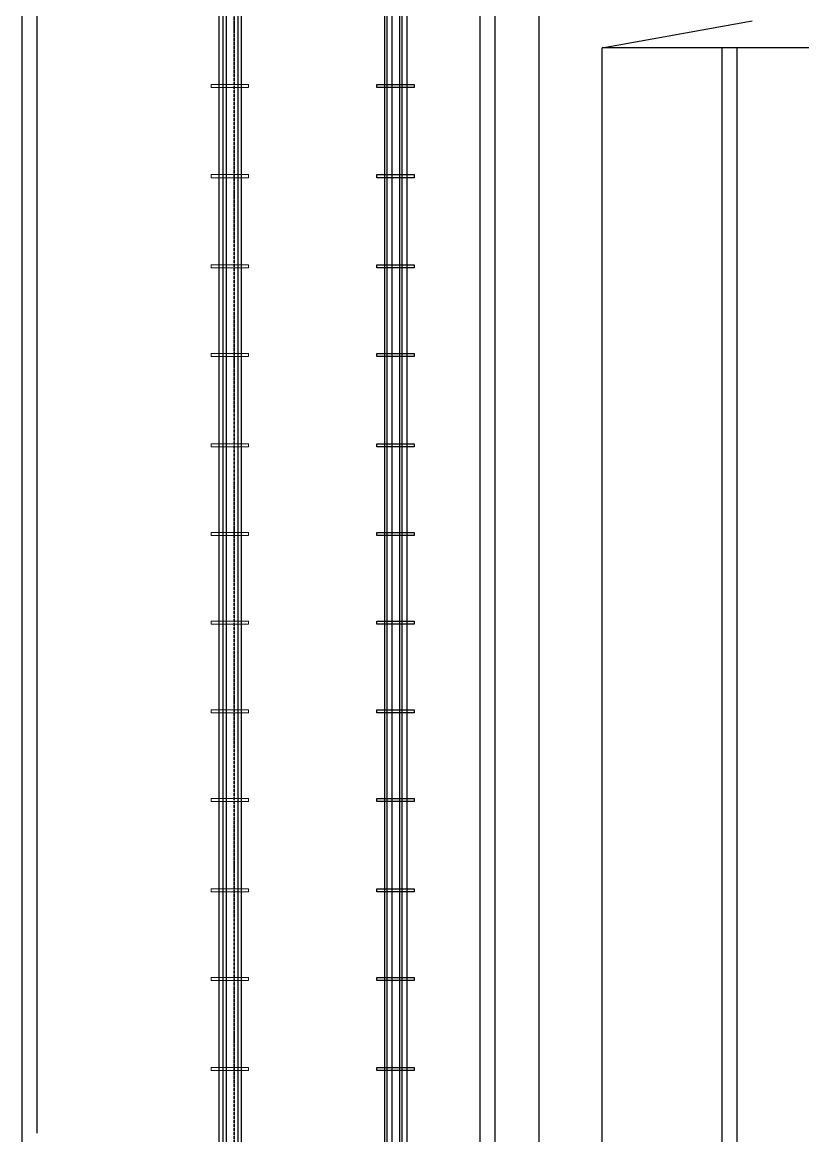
# Model space of a CAD drawing. Header units: millimetres. Extents: x -139278 to 641613, y -260926 to 217780.
# Drawn here: x 134678 to 139872, y 9616 to 17022 of the extents above; entities that cross this region are included whole.
import ezdxf

# ---------------------------------------------------------------- set-up
doc = ezdxf.new("R2010")
doc.units = ezdxf.units.MM
doc.linetypes.add('ACAD_ISO13W100', pattern=[36, 12, -3, 12, -3, 0, -3, 0, -3])
for name, color, linetype, lineweight in [('00_Legende', 7, 'Continuous', 18), ('10_31_Kabel_Feeder', 21, 'ACAD_ISO13W100', 35), ('70_T-Mobile', 220, 'Continuous', 25)]:
    doc.layers.add(name, color=color, linetype=linetype, lineweight=lineweight)

msp = doc.modelspace()

# ---------------------------------------------------------------- linework, layer by layer
for p, q in [((134677.529, 6737.13), (134677.529, 29212.264)), ((134777.529, 9633.156), (134777.529, 29212.264)), ((138115.571, 28214.875), (138115.571, 7912.264)), ((137106.354, 7912.264), (137106.354, 27192.264)), ((137206.354, 7912.264), (137206.354, 27192.264)), ((137824.342, 7912.264), (137824.342, 27192.264)), ((137724.342, 7912.264), (137724.342, 27107.264)), ((136015.571, 8548.216), (136015.571, 21343.372)), ((136115.571, 8548.216), (136115.571, 20934.413)), ((138536.507, 16852.264), (139536.507, 17032.264)), ((143836.507, 16852.264), (138536.507, 16852.264)), ((138536.507, 7912.264), (138536.507, 16852.264)), ((139336.507, 7912.264), (139336.507, 16852.264)), ((139436.507, 7912.264), (139436.507, 16852.264))]:
    msp.add_line(p, q)
at = {"ltscale": 4}
for p, q in [((136037.194, 7566.914), (136037.194, 26769.292)), ((135987.21, 7564.908), (135987.194, 26719.292)), ((136137.194, 7984.556), (136137.194, 26719.292))]:
    msp.add_line(p, q, dxfattribs=at)
at = {"layer": '00_Legende', "color": 5}
for points in [[(135933.888, 16588.568), (135933.888, 16608.568), (136183.888, 16608.568), (136183.888, 16588.568)], [(135933.888, 15988.568), (135933.888, 16008.568), (136183.888, 16008.568), (136183.888, 15988.568)], [(135933.888, 15388.568), (135933.888, 15408.568), (136183.888, 15408.568), (136183.888, 15388.568)], [(135933.888, 14798.568), (135933.888, 14818.568), (136183.888, 14818.568), (136183.888, 14798.568)], [(135933.888, 14198.568), (135933.888, 14218.568), (136183.888, 14218.568), (136183.888, 14198.568)], [(135933.888, 13608.568), (135933.888, 13628.568), (136183.888, 13628.568), (136183.888, 13608.568)], [(135933.888, 13018.568), (135933.888, 13038.568), (136183.888, 13038.568), (136183.888, 13018.568)], [(135933.888, 12428.568), (135933.888, 12448.568), (136183.888, 12448.568), (136183.888, 12428.568)], [(135933.888, 11838.568), (135933.888, 11858.568), (136183.888, 11858.568), (136183.888, 11838.568)], [(135933.888, 11238.568), (135933.888, 11258.568), (136183.888, 11258.568), (136183.888, 11238.568)], [(135933.888, 10648.568), (135933.888, 10668.568), (136183.888, 10668.568), (136183.888, 10648.568)], [(135933.888, 10048.568), (135933.888, 10068.568), (136183.888, 10068.568), (136183.888, 10048.568)]]:
    msp.add_lwpolyline(points, close=True, dxfattribs=at)
at = {"layer": '10_31_Kabel_Feeder', "color": 5, "ltscale": 0.1}
msp.add_line((136087.194, 7984.556), (136087.194, 26769.292), dxfattribs=at)
at = {"layer": '70_T-Mobile', "ltscale": 4}
for p, q in [((137139.938, 7612.561), (137139.739, 27343.102)), ((137189.938, 7612.561), (137189.739, 27343.102)), ((137089.938, 7612.561), (137089.739, 27293.102)), ((137239.938, 7612.561), (137239.739, 27293.102))]:
    msp.add_line(p, q, dxfattribs=at)
at = {"layer": '70_T-Mobile'}
for points in [[(137036.631, 16588.568), (137036.631, 16608.568), (137286.631, 16608.568), (137286.631, 16588.568)], [(137036.631, 15988.568), (137036.631, 16008.568), (137286.631, 16008.568), (137286.631, 15988.568)], [(137036.631, 15388.568), (137036.631, 15408.568), (137286.631, 15408.568), (137286.631, 15388.568)], [(137036.631, 14798.568), (137036.631, 14818.568), (137286.631, 14818.568), (137286.631, 14798.568)], [(137036.631, 14198.568), (137036.631, 14218.568), (137286.631, 14218.568), (137286.631, 14198.568)], [(137036.631, 13608.568), (137036.631, 13628.568), (137286.631, 13628.568), (137286.631, 13608.568)], [(137036.631, 13018.568), (137036.631, 13038.568), (137286.631, 13038.568), (137286.631, 13018.568)], [(137036.631, 12428.568), (137036.631, 12448.568), (137286.631, 12448.568), (137286.631, 12428.568)], [(137036.631, 11838.568), (137036.631, 11858.568), (137286.631, 11858.568), (137286.631, 11838.568)], [(137036.631, 11238.568), (137036.631, 11258.568), (137286.631, 11258.568), (137286.631, 11238.568)], [(137036.631, 10648.568), (137036.631, 10668.568), (137286.631, 10668.568), (137286.631, 10648.568)], [(137036.631, 10048.568), (137036.631, 10068.568), (137286.631, 10068.568), (137286.631, 10048.568)]]:
    msp.add_lwpolyline(points, close=True, dxfattribs=at)

doc.saveas('drawing.dxf')
